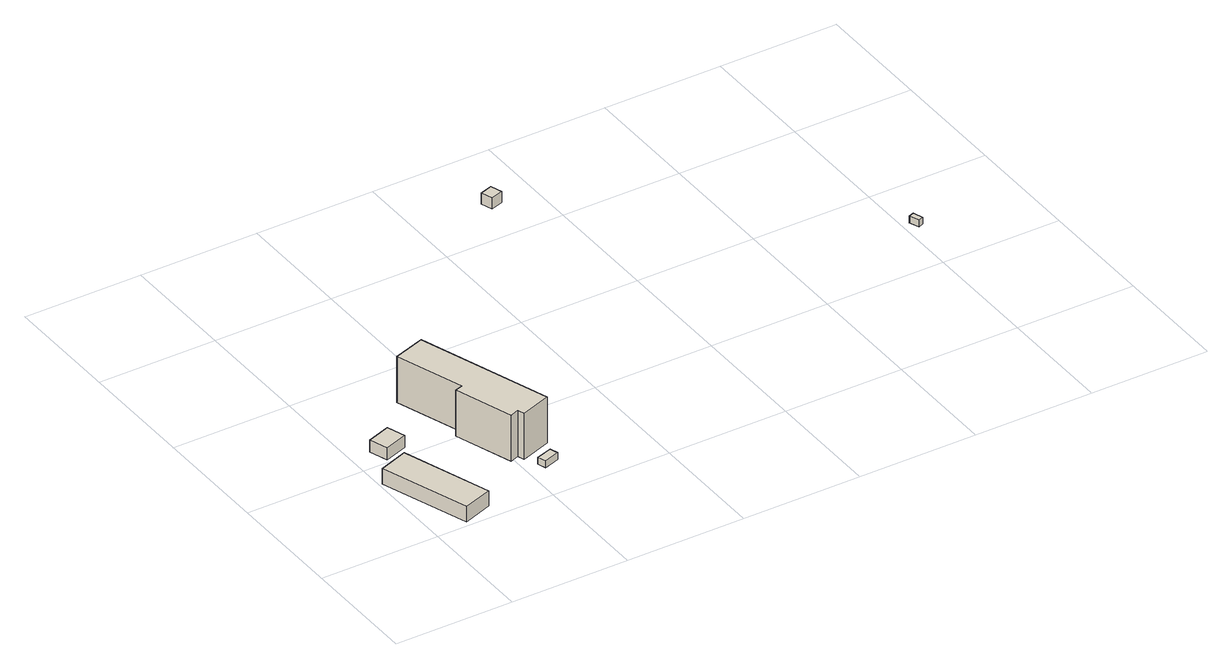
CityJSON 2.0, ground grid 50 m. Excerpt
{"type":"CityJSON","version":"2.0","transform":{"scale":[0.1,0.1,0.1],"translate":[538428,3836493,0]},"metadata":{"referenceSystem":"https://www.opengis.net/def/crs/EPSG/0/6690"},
"CityObjects":{
"building1":{"type":"Building","attributes":{"計測周辺長":104.36,"1/2500図郭":55,"区名":"此花区","町丁目名称":"北港２丁目","街区番号":4,"class":"3003","usage":"431","measuredHeight":6.8,"storeysAboveGround":1,"BuildingDetailAttribute.buildingRoofEdgeArea":508.38,"BuildingDetailAttribute.buildingStructureType":"610","BuildingDetailAttribute.buildingStructureOrgType":"2","BuildingDetailAttribute.detailedUsage":"1730","BuildingDetailAttribute.specifiedBuildingCoverageRate":0.6,"BuildingDetailAttribute.surveyYear":2017,"BuildingTsunamiRiskAttribute.description":"1","BuildingTsunamiRiskAttribute.rank":"2","BuildingTsunamiRiskAttribute.depth":0.65,"BuildingHighTideRiskAttribute.description":"1","BuildingHighTideRiskAttribute.rank":"3","BuildingHighTideRiskAttribute.depth":4.28,"BuildingIDAttribute.prefecture":"27","BuildingIDAttribute.city":"27104"},"geometry":[{"type":"Solid","lod":"1","boundaries":[[[[0,1,2,3]],[[2,4,5,3]],[[1,6,4,2]],[[0,7,6,1]],[[3,5,7,0]],[[4,6,7,5]]]]}]},
"building2":{"type":"Building","attributes":{"計測周辺長":36.84,"1/2500図郭":55,"区名":"此花区","町丁目名称":"北港２丁目","街区番号":4,"class":"3003","usage":"431","measuredHeight":5.3,"storeysAboveGround":1,"BuildingDetailAttribute.buildingRoofEdgeArea":83.69,"BuildingDetailAttribute.buildingStructureType":"610","BuildingDetailAttribute.buildingStructureOrgType":"2","BuildingDetailAttribute.detailedUsage":"1730","BuildingDetailAttribute.specifiedBuildingCoverageRate":0.6,"BuildingDetailAttribute.surveyYear":2017,"BuildingTsunamiRiskAttribute.description":"1","BuildingTsunamiRiskAttribute.rank":"1","BuildingTsunamiRiskAttribute.depth":0.42,"BuildingHighTideRiskAttribute.description":"1","BuildingHighTideRiskAttribute.rank":"3","BuildingHighTideRiskAttribute.depth":3.97,"BuildingIDAttribute.prefecture":"27","BuildingIDAttribute.city":"27104"},"geometry":[{"type":"Solid","lod":"1","boundaries":[[[[8,9,10,11]],[[10,12,13,11]],[[9,14,12,10]],[[8,15,14,9]],[[11,13,15,8]],[[12,14,15,13]]]]}]},
"building3":{"type":"Building","attributes":{"class":"3003","BuildingDetailAttribute.specifiedBuildingCoverageRate":0.6,"BuildingDetailAttribute.surveyYear":2017,"BuildingTsunamiRiskAttribute.description":"1","BuildingTsunamiRiskAttribute.rank":"2","BuildingTsunamiRiskAttribute.depth":0.59,"BuildingHighTideRiskAttribute.description":"1","BuildingHighTideRiskAttribute.rank":"3","BuildingHighTideRiskAttribute.depth":4.13,"BuildingIDAttribute.prefecture":"27","BuildingIDAttribute.city":"27104"},"geometry":[{"type":"Solid","lod":"1","boundaries":[[[[16,17,18,19]],[[18,20,21,19]],[[17,22,20,18]],[[16,23,22,17]],[[19,21,23,16]],[[20,22,23,21]]]]}]},
"building4":{"type":"Building","attributes":{"class":"3002","measuredHeight":20.3,"BuildingDetailAttribute.specifiedBuildingCoverageRate":0.6,"BuildingDetailAttribute.surveyYear":2017,"BuildingTsunamiRiskAttribute.description":"1","BuildingTsunamiRiskAttribute.rank":"2","BuildingTsunamiRiskAttribute.depth":0.6,"BuildingHighTideRiskAttribute.description":"1","BuildingHighTideRiskAttribute.rank":"3","BuildingHighTideRiskAttribute.depth":3.99,"BuildingIDAttribute.prefecture":"27","BuildingIDAttribute.city":"27104"},"geometry":[{"type":"Solid","lod":"1","boundaries":[[[[24,25,26,27,28,29,30,31]],[[30,32,33,31]],[[29,34,32,30]],[[28,35,34,29]],[[27,36,35,28]],[[26,37,36,27]],[[25,38,37,26]],[[24,39,38,25]],[[31,33,39,24]],[[32,34,35,36,37,38,39,33]]]]}]},
"building5":{"type":"Building","attributes":{"計測周辺長":21.2,"1/2500図郭":55,"区名":"此花区","町丁目名称":"北港１丁目","街区番号":4,"class":"3001","usage":"452","measuredHeight":4.9,"storeysAboveGround":1,"BuildingDetailAttribute.buildingRoofEdgeArea":28.03,"BuildingDetailAttribute.buildingStructureType":"610","BuildingDetailAttribute.buildingStructureOrgType":"2","BuildingDetailAttribute.detailedUsage":"1610","BuildingDetailAttribute.specifiedBuildingCoverageRate":0.6,"BuildingDetailAttribute.surveyYear":2017,"BuildingTsunamiRiskAttribute.description":"1","BuildingTsunamiRiskAttribute.rank":"2","BuildingTsunamiRiskAttribute.depth":1.1,"BuildingHighTideRiskAttribute.description":"1","BuildingHighTideRiskAttribute.rank":"3","BuildingHighTideRiskAttribute.depth":4.59,"BuildingIDAttribute.prefecture":"27","BuildingIDAttribute.city":"27104"},"geometry":[{"type":"Solid","lod":"1","boundaries":[[[[40,41,42,43]],[[42,44,45,43]],[[41,46,44,42]],[[40,47,46,41]],[[43,45,47,40]],[[44,46,47,45]]]]}]},
"building6":{"type":"Building","attributes":{"class":"3001","BuildingDetailAttribute.specifiedBuildingCoverageRate":0.6,"BuildingDetailAttribute.surveyYear":2017,"BuildingTsunamiRiskAttribute.description":"1","BuildingTsunamiRiskAttribute.rank":"2","BuildingTsunamiRiskAttribute.depth":1.81,"BuildingHighTideRiskAttribute.description":"1","BuildingHighTideRiskAttribute.rank":"4","BuildingHighTideRiskAttribute.depth":5.28,"BuildingIDAttribute.prefecture":"27","BuildingIDAttribute.city":"27104"},"geometry":[{"type":"Solid","lod":"1","boundaries":[[[[48,49,50,51]],[[50,52,53,51]],[[49,54,52,50]],[[48,55,54,49]],[[51,53,55,48]],[[52,54,55,53]]]]}]}
},
"vertices":[
[6,380,20],[128,424,20],[254,52,20],[132,9,20],[254,52,88],[132,9,88],[128,424,88],[6,380,88],
[79,578,20],[176,612,20],[202,534,20],[105,501,20],[202,534,73],[105,501,73],[176,612,73],[79,578,73],
[551,184,20],[617,205,20],[628,170,20],[562,149,20],[628,170,50],[562,149,50],[617,205,50],[551,184,50],
[517,266,19],[480,253,19],[398,498,19],[431,509,19],[335,796,19],[467,840,19],[654,281,19],[526,238,19],[654,281,221],[526,238,221],[467,840,221],[335,796,221],[431,509,221],[398,498,221],[480,253,221],[517,266,221],
[1285,1712,15],[1337,1730,15],[1353,1680,15],[1301,1665,15],[1353,1680,64],[1301,1665,64],[1337,1730,64],[1285,1712,64],
[2535,781,9],[2557,789,9],[2571,747,9],[2550,739,9],[2571,747,39],[2550,739,39],[2557,789,39],[2535,781,39]
]}
